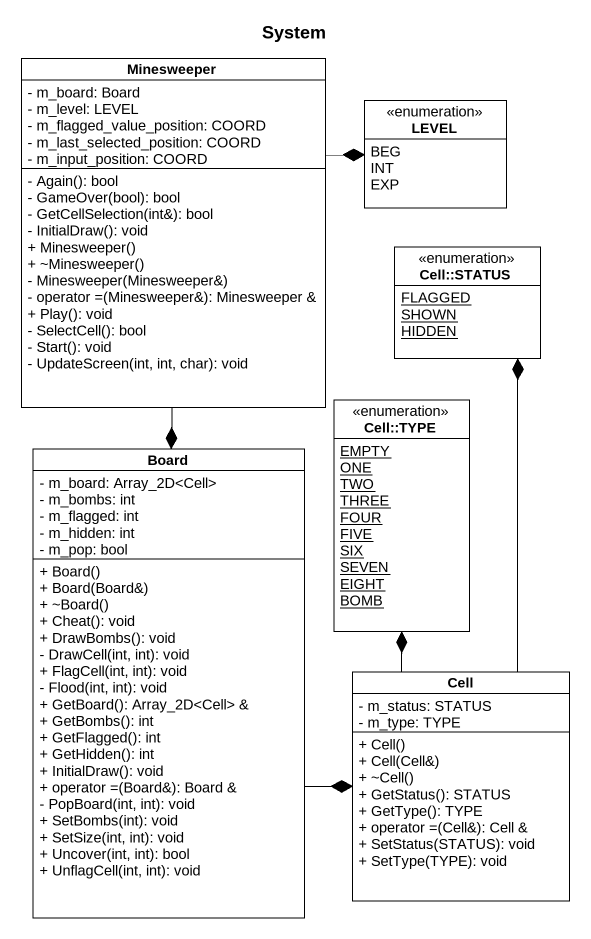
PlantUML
@startuml
title System
hide circle
hide empty members
skinparam classAttributeIconSize 0
class Minesweeper {
  - m_board: Board
  - m_level: LEVEL
  - m_flagged_value_position: COORD
  - m_last_selected_position: COORD
  - m_input_position: COORD
  - Again(): bool
  - GameOver(bool): bool
  - GetCellSelection(int&): bool
  - InitialDraw(): void
  + Minesweeper()
  + ~Minesweeper()
  - Minesweeper(Minesweeper&)
  - operator =(Minesweeper&): Minesweeper &
  + Play(): void
  - SelectCell(): bool
  - Start(): void
  - UpdateScreen(int, int, char): void
}
enum LEVEL {
  BEG
  INT
  EXP
}
enum "Cell::STATUS" as Cell_STATUS {
  {static} FLAGGED
  {static} SHOWN
  {static} HIDDEN
}
class Board {
  - m_board: Array_2D<Cell>
  - m_bombs: int
  - m_flagged: int
  - m_hidden: int
  - m_pop: bool
  + Board()
  + Board(Board&)
  + ~Board()
  + Cheat(): void
  + DrawBombs(): void
  - DrawCell(int, int): void
  + FlagCell(int, int): void
  - Flood(int, int): void
  + GetBoard(): Array_2D<Cell> &
  + GetBombs(): int
  + GetFlagged(): int
  + GetHidden(): int
  + InitialDraw(): void
  + operator =(Board&): Board &
  - PopBoard(int, int): void
  + SetBombs(int): void
  + SetSize(int, int): void
  + Uncover(int, int): bool
  + UnflagCell(int, int): void
}
enum "Cell::TYPE" as Cell_TYPE {
  {static} EMPTY
  {static} ONE
  {static} TWO
  {static} THREE
  {static} FOUR
  {static} FIVE
  {static} SIX
  {static} SEVEN
  {static} EIGHT
  {static} BOMB
}
class Cell {
  - m_status: STATUS
  - m_type: TYPE
  + Cell()
  + Cell(Cell&)
  + ~Cell()
  + GetStatus(): STATUS
  + GetType(): TYPE
  + operator =(Cell&): Cell &
  + SetStatus(STATUS): void
  + SetType(TYPE): void
}
Minesweeper -right-* LEVEL
Minesweeper --* Board
Board -right-* Cell
Cell -up-* Cell_STATUS
Cell -up-* Cell_TYPE
@enduml
